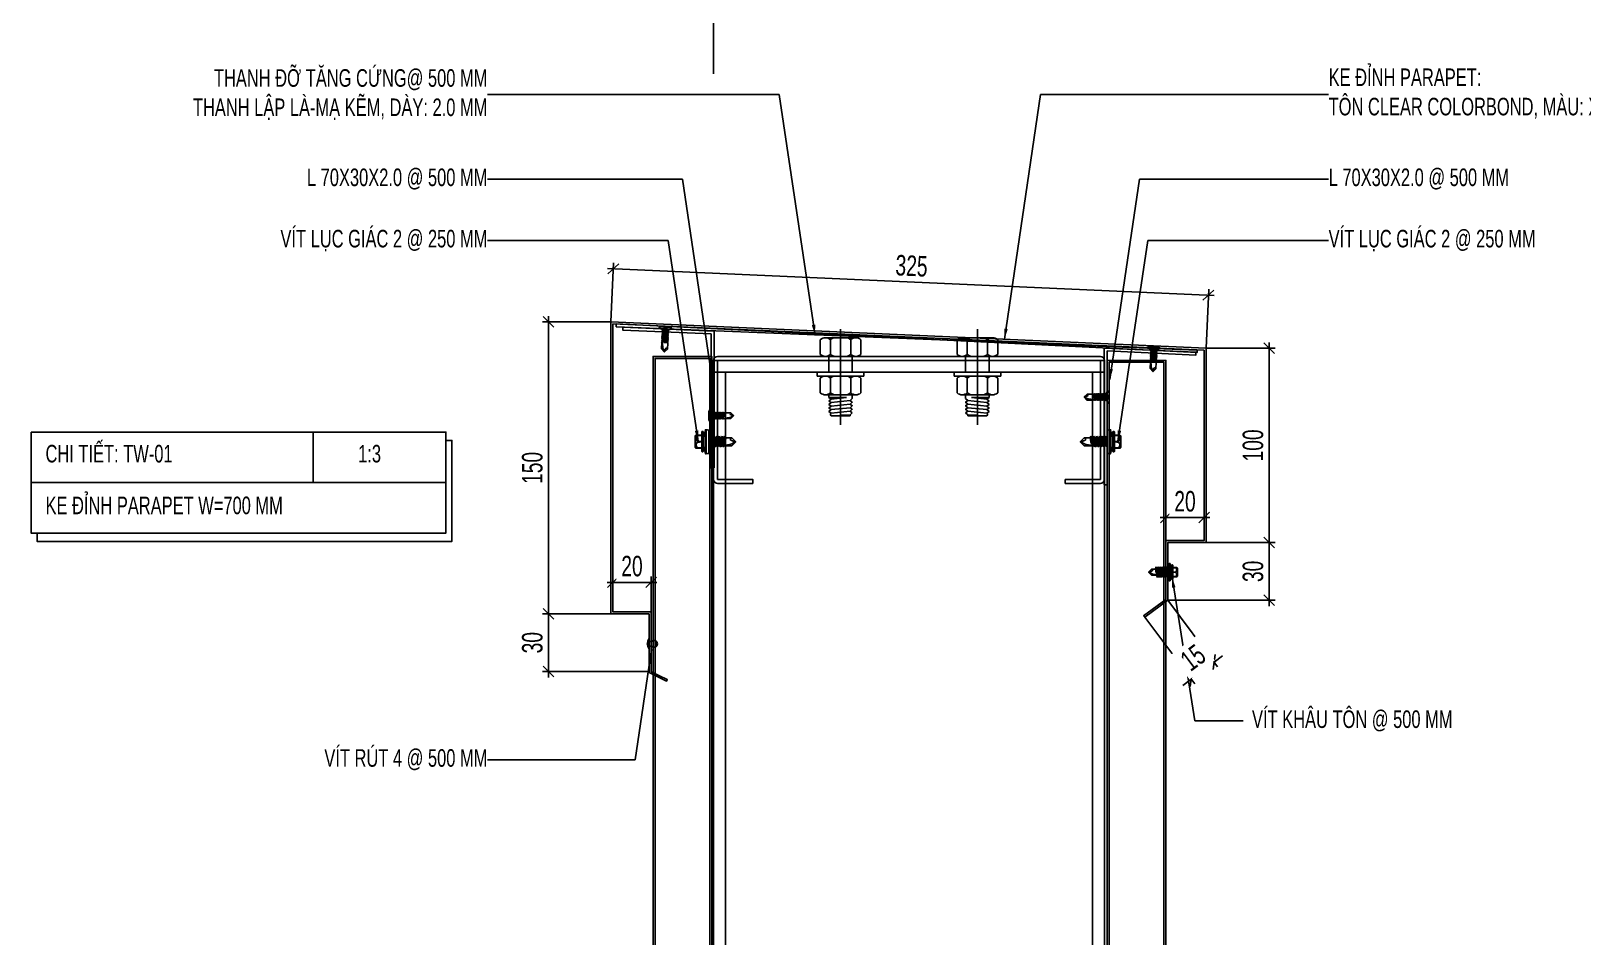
# Model space of a CAD drawing. Header units: inches. Extents: x 340055 to 349452, y -34649 to -30845.
# Drawn here: x 344318.3 to 344583.1, y -32622.2 to -32467.6 of the extents above; entities that cross this region are included whole.
import ezdxf

# ---------------------------------------------------------------- set-up
doc = ezdxf.new("R2010")
doc.units = ezdxf.units.IN
doc.header["$MEASUREMENT"] = 0
doc.linetypes.add('CENTER2', pattern=[28.575, 19.05, -3.175, 3.175, -3.175])
doc.linetypes.add('DASHED2', pattern=[9.525, 6.35, -3.175])
for name, color, linetype in [('2', 2, 'Continuous'), ('251', 251, 'Continuous'), ('3', 3, 'Continuous'), ('5', 5, 'Continuous'), ('6', 6, 'Continuous'), ('8', 8, 'Continuous'), ('DIM', 8, 'Continuous'), ('flashing', 6, 'Continuous'), ('STRUCTURE', 1, 'Continuous')]:
    doc.layers.add(name, color=color, linetype=linetype)
doc.styles.add('ST1H', font='vnshxh.shx', dxfattribs={"width": 0.7})
doc.dimstyles.new('3', dxfattribs={"dimtxt": 3.5, "dimasz": 1.8, "dimexe": 1, "dimexo": 0, "dimgap": 1, "dimtad": 1, "dimdec": 0, "dimlfac": 3, "dimzin": 0, "dimdsep": 46, "dimtxsty": 'ST1H', "dimblk": 'OBLIQUE', "dimcen": 1, "dimdle": 1, "dimclrd": 8, "dimclre": 8, "dimclrt": 3, "dimadec": 0, "dimazin": 0, "dimtfac": 1, "dimtdec": 0, "dimtix": 1, "dimtofl": 0, "dimtmove": 1, "dimatfit": 3, "dimfxl": 0, "dimtolj": 1, "dimtzin": 0, "dimlwd": -1, "dimlwe": -1, "dimarcsym": 0})

# ---------------------------------------------------------------- blocks, each defined once
blk = doc.blocks.new('*U77')
at = {"layer": '251'}
h = blk.add_hatch(color=256, dxfattribs=at)
h.paths.add_polyline_path([(-0.0533, -0.0404), (-0.0533, -0.0433, -0.192582), (-0.0476, -0.0289, -0.192582), (-0.0533, -0.0144)])
h.paths.add_polyline_path([(-0.0533, 0.0144, -0.192582), (-0.0476, 0.0289, -0.192582), (-0.0533, 0.0433)])
h = blk.add_hatch(color=256, dxfattribs=at)
h.paths.add_polyline_path([(0.0559, -0.0404), (0.0559, -0.0433, -0.192582), (0.0617, -0.0289, -0.192582), (0.0559, -0.0144)])
h.paths.add_polyline_path([(0.0559, 0.0144, -0.192582), (0.0617, 0.0289, -0.192582), (0.0559, 0.0433)])
at = {"layer": '5', "linetype": 'CENTER2', "ltscale": 0.2}
blk.add_line((-0.0773, 0), (0.1944, 0), dxfattribs=at)
at = {"layer": '8'}
for p, q in [((-0.0476, 0.0578), (-0.0058, 0.0578)), ((0.0444, -0.0664), (0.0444, 0.0664)), ((0.0444, 0.0664), (0.0559, 0.0664)), ((0.0559, -0.0664), (0.0559, 0.0664)), ((0.0617, 0.0578), (0.1034, 0.0578)), ((-0.0533, 0.0404), (-0.0533, -0.0404)), ((-0.0476, 0.0289), (-0.0058, 0.0289)), ((0, 0.0433), (0, -0.0433)), ((0.0444, 0.0333), (0, 0.0333)), ((0.0559, 0.0404), (0.0559, -0.0404)), ((0.0617, 0.0289), (0.1034, 0.0289)), ((0.1092, 0.0433), (0.1092, -0.0433)), ((0.1168, 0.0333), (0.1092, 0.0333)), ((0.1211, 0.0267), (0.1168, 0.0333)), ((0.1168, 0.0333), (0.1168, -0.0167)), ((0.1168, -0.0167), (0.1211, 0.0267)), ((0.1268, 0.0333), (0.1211, 0.0267)), ((0.1311, 0.0267), (0.1268, 0.0333)), ((0.1639, 0.03), (0.1611, 0.0267)), ((0.1691, 0.0267), (0.1639, 0.03)), ((0.1658, -0.0267), (0.1674, 0)), ((0.1691, 0), (0.1674, 0)), ((0.1674, 0), (0.1691, 0)), ((0.1691, 0.0267), (0.1691, -0.0267)), ((-0.0476, -0.0289), (-0.0058, -0.0289)), ((-0.0476, -0.0289), (-0.0058, -0.0289)), ((0.0444, -0.0333), (0, -0.0333)), ((0.0617, -0.0289), (0.1034, -0.0289)), ((0.0617, -0.0289), (0.1034, -0.0289)), ((0.1201, -0.0333), (0.1092, -0.0333)), ((0.1258, -0.0267), (0.1201, -0.0333)), ((0.1601, -0.0333), (0.1558, -0.0267)), ((0.1658, -0.0267), (0.1601, -0.0333)), ((0.1658, -0.0267), (0.1691, -0.0267)), ((-0.0476, -0.0578), (-0.0058, -0.0578)), ((0.0444, -0.0664), (0.0559, -0.0664)), ((0.0617, -0.0578), (0.1034, -0.0578))]:
    blk.add_line(p, q, dxfattribs=at)
for points in [[(0.1358, -0.0267), (0.1301, -0.0333), (0.1258, -0.0267), (0.1311, 0.0267), (0.1368, 0.0333), (0.1411, 0.0267)], [(0.1458, -0.0267), (0.1401, -0.0333), (0.1358, -0.0267), (0.1411, 0.0267), (0.1468, 0.0333), (0.1511, 0.0267)], [(0.1558, -0.0267), (0.1501, -0.0333), (0.1458, -0.0267), (0.1511, 0.0267), (0.1568, 0.0333), (0.1611, 0.0267)]]:
    blk.add_lwpolyline(points, close=True, dxfattribs=at)
for centre, start, end in [((-0.0324, 0.0433), 136.3972, 223.6028), ((-0.0209, 0.0433), 316.3972, 43.6028), ((0.0768, 0.0433), 136.3972, 223.6028), ((0.0883, 0.0433), 316.3972, 43.6028), ((-0.0324, 0.0144), 136.3972, 180), ((-0.0209, 0.0144), 0, 43.6028), ((0.0768, 0.0144), 136.3972, 180), ((0.0883, 0.0144), 0, 43.6028), ((-0.0324, -0.0144), 180, 223.6028), ((-0.0324, -0.0433), 136.3972, 223.6028), ((-0.0209, -0.0144), 316.3972, 0), ((-0.0209, -0.0433), 316.3972, 43.6028), ((0.0768, -0.0144), 180, 223.6028), ((0.0768, -0.0433), 136.3972, 223.6028), ((0.0883, -0.0144), 316.3972, 0), ((0.0883, -0.0433), 316.3972, 43.6028)]:
    blk.add_arc(centre, 0.0209, start, end, dxfattribs=at)
blk = doc.blocks.new('*U78')
at = {"layer": '251'}
h = blk.add_hatch(color=256, dxfattribs=at)
h.paths.add_polyline_path([(-0.0533, -0.0404), (-0.0533, -0.0433, -0.192582), (-0.0476, -0.0289, -0.192582), (-0.0533, -0.0144)])
h.paths.add_polyline_path([(-0.0533, 0.0144, -0.192582), (-0.0476, 0.0289, -0.192582), (-0.0533, 0.0433)])
h = blk.add_hatch(color=256, dxfattribs=at)
h.paths.add_polyline_path([(0.0559, -0.0404), (0.0559, -0.0433, -0.192582), (0.0617, -0.0289, -0.192582), (0.0559, -0.0144)])
h.paths.add_polyline_path([(0.0559, 0.0144, -0.192582), (0.0617, 0.0289, -0.192582), (0.0559, 0.0433)])
at = {"layer": '5', "linetype": 'CENTER2', "ltscale": 0.2}
blk.add_line((-0.0773, 0), (0.1944, 0), dxfattribs=at)
at = {"layer": '8'}
for p, q in [((-0.0476, 0.0578), (-0.0058, 0.0578)), ((0.0444, -0.0664), (0.0444, 0.0664)), ((0.0444, 0.0664), (0.0559, 0.0664)), ((0.0559, -0.0664), (0.0559, 0.0664)), ((0.0617, 0.0578), (0.1034, 0.0578)), ((-0.0533, 0.0404), (-0.0533, -0.0404)), ((-0.0476, 0.0289), (-0.0058, 0.0289)), ((0, 0.0433), (0, -0.0433)), ((0.0444, 0.0333), (0, 0.0333)), ((0.0559, 0.0404), (0.0559, -0.0404)), ((0.0617, 0.0289), (0.1034, 0.0289)), ((0.1092, 0.0433), (0.1092, -0.0433)), ((0.1168, 0.0333), (0.1092, 0.0333)), ((0.1211, 0.0267), (0.1168, 0.0333)), ((0.1168, 0.0333), (0.1168, -0.0167)), ((0.1168, -0.0167), (0.1211, 0.0267)), ((0.1268, 0.0333), (0.1211, 0.0267)), ((0.1311, 0.0267), (0.1268, 0.0333)), ((0.1639, 0.03), (0.1611, 0.0267)), ((0.1691, 0.0267), (0.1639, 0.03)), ((0.1658, -0.0267), (0.1674, 0)), ((0.1691, 0), (0.1674, 0)), ((0.1674, 0), (0.1691, 0)), ((0.1691, 0.0267), (0.1691, -0.0267)), ((-0.0476, -0.0289), (-0.0058, -0.0289)), ((-0.0476, -0.0289), (-0.0058, -0.0289)), ((0.0444, -0.0333), (0, -0.0333)), ((0.0617, -0.0289), (0.1034, -0.0289)), ((0.0617, -0.0289), (0.1034, -0.0289)), ((0.1201, -0.0333), (0.1092, -0.0333)), ((0.1258, -0.0267), (0.1201, -0.0333)), ((0.1601, -0.0333), (0.1558, -0.0267)), ((0.1658, -0.0267), (0.1601, -0.0333)), ((0.1658, -0.0267), (0.1691, -0.0267)), ((-0.0476, -0.0578), (-0.0058, -0.0578)), ((0.0444, -0.0664), (0.0559, -0.0664)), ((0.0617, -0.0578), (0.1034, -0.0578))]:
    blk.add_line(p, q, dxfattribs=at)
for points in [[(0.1358, -0.0267), (0.1301, -0.0333), (0.1258, -0.0267), (0.1311, 0.0267), (0.1368, 0.0333), (0.1411, 0.0267)], [(0.1458, -0.0267), (0.1401, -0.0333), (0.1358, -0.0267), (0.1411, 0.0267), (0.1468, 0.0333), (0.1511, 0.0267)], [(0.1558, -0.0267), (0.1501, -0.0333), (0.1458, -0.0267), (0.1511, 0.0267), (0.1568, 0.0333), (0.1611, 0.0267)]]:
    blk.add_lwpolyline(points, close=True, dxfattribs=at)
for centre, start, end in [((-0.0324, 0.0433), 136.3972, 223.6028), ((-0.0209, 0.0433), 316.3972, 43.6028), ((0.0768, 0.0433), 136.3972, 223.6028), ((0.0883, 0.0433), 316.3972, 43.6028), ((-0.0324, 0.0144), 136.3972, 180), ((-0.0209, 0.0144), 0, 43.6028), ((0.0768, 0.0144), 136.3972, 180), ((0.0883, 0.0144), 0, 43.6028), ((-0.0324, -0.0144), 180, 223.6028), ((-0.0324, -0.0433), 136.3972, 223.6028), ((-0.0209, -0.0144), 316.3972, 0), ((-0.0209, -0.0433), 316.3972, 43.6028), ((0.0768, -0.0144), 180, 223.6028), ((0.0768, -0.0433), 136.3972, 223.6028), ((0.0883, -0.0144), 316.3972, 0), ((0.0883, -0.0433), 316.3972, 43.6028)]:
    blk.add_arc(centre, 0.0209, start, end, dxfattribs=at)
blk = doc.blocks.new('RIVET')
at = {"color": 8}
for p, q in [((-3.91, 1.08), (-4.17, 0)), ((-4.17, 0), (-3.91, -1.08)), ((-3.91, -1.08), (-3.91, 1.08)), ((-3.54, -1.32), (-3.54, 1.32)), ((-0.96, -1.25), (-0.96, 1.25)), ((-0.96, 1.25), (-0.06, 1.25)), ((0, 1.31), (0, 2.44)), ((0, -1.31), (0, 1.31)), ((0.06, 2.5), (0.09, 2.5)), ((0.14, 2.47), (0.68, 1.38)), ((0.14, -2.47), (0.14, 2.47)), ((0.75, 1.1), (0.75, -1.1)), ((0.92, 0.69), (0.75, 0.69)), ((0.92, -0.69), (0.92, 0.69)), ((-0.06, -1.25), (-0.96, -1.25)), ((0, -2.44), (0, -1.31)), ((0.09, -2.5), (0.06, -2.5)), ((0.68, -1.38), (0.14, -2.47)), ((0.92, -0.69), (0.75, -0.69))]:
    blk.add_line(p, q, dxfattribs=at)
for centre, radius, start, end in [((-3.41, 0.7), 0.634, 101.56667, 142.23088), ((-2.52, -0.13), 1.78, 64.63521, 125.23685), ((-0.91, 2.96), 1.71, 240.47832, 268.3625), ((-0.06, 1.31), 0.0625, 270, 0), ((0.06, 2.44), 0.0625, 90, 180), ((0.09, 2.44), 0.0625, 26.56505, 90), ((0.12, 1.1), 0.625, 0, 26.56505), ((5.37, 0.62), 4.45, 179.07778, 187.95176), ((5.77, -0.64), 4.85, 172.41501, 180.55546), ((-3.41, -0.7), 0.634, 217.76912, 258.43333), ((-2.52, 0.13), 1.78, 234.76315, 295.36479), ((-0.91, -2.96), 1.71, 91.6375, 119.52168), ((-0.06, -1.31), 0.0625, 0, 90), ((0.06, -2.44), 0.0625, 180, 270), ((0.09, -2.44), 0.0625, 270, 333.43495), ((0.12, -1.1), 0.625, 333.43495, 0)]:
    blk.add_arc(centre, radius, start, end, dxfattribs=at)
blk = doc.blocks.new('SideLap')
at = {"layer": 'STRUCTURE', "color": 1, "linetype": 'Continuous'}
for p, q in [((19.9, 5.6), (-0.1, -2.7)), ((15.1, 15.6), (0, 0)), ((15.1, 15.6), (20, 12.1)), ((15.1, 15.6), (40.1, 15.6)), ((41.7, 30.4), (40.1, 15.7)), ((40.1, 15.7), (43.8, -8)), ((48.1, 15.7), (41.7, 30.4)), ((41.7, 30.4), (48.2, -10.3)), ((52.1, -11.3), (48.1, 15.7)), ((48.1, 15.7), (52.1, 15.7)), ((53.7, 30.4), (52.1, 15.7)), ((52.1, 15.7), (57.4, -18.2)), ((60.1, 15.7), (53.7, 30.4)), ((53.7, 30.4), (63.7, -33)), ((65.2, -18.1), (60.1, 15.7)), ((60.1, 15.7), (64.1, 15.7)), ((65.7, 30.4), (64.1, 15.7)), ((64.1, 15.7), (69.4, -18.2)), ((72.1, 15.7), (65.7, 30.4)), ((65.7, 30.4), (75.7, -33)), ((77.2, -18.1), (72.1, 15.7)), ((72.1, 15.7), (76.2, 15.7)), ((77.7, 30.6), (76.2, 15.7)), ((76.2, 15.7), (81.4, -18.2)), ((84.1, 15.7), (77.7, 30.6)), ((77.7, 30.6), (87.7, -33)), ((89.2, -18.1), (84.1, 15.7)), ((84.1, 15.7), (88.2, 15.7)), ((89.7, 30.4), (88.2, 15.7)), ((88.2, 15.7), (93.4, -18.2)), ((96.1, 15.7), (89.7, 30.4)), ((89.7, 30.4), (99.8, -33)), ((101.2, -18.1), (96.1, 15.7)), ((96.1, 15.7), (100.2, 15.7)), ((101.8, 30.4), (100.2, 15.7)), ((100.2, 15.7), (105.4, -18.2)), ((108.2, 15.7), (101.8, 30.4)), ((101.8, 30.4), (111.8, -33)), ((112.1, -10.6), (108.2, 15.7)), ((108.2, 15.7), (112.1, 15.7)), ((112.1, -50.6), (112.1, 48)), ((122.4, -51.9), (122.4, 49.3)), ((122.4, 49.3), (125.8, 49.3)), ((125.8, 49.3), (134.2, 15.6)), ((125.8, 49.3), (125.8, -51.9)), ((134.2, 15.7), (134.9, 15.7)), ((134.2, 15.6), (134.2, -18.2)), ((134.9, 39.2), (134.9, 18.9)), ((134.9, 18.9), (134.9, -21.6)), ((141.7, 39.2), (141.7, -41.8)), ((141.7, 25.7), (165.3, 25.7)), ((141.7, 24.7), (161.2, 23.1)), ((161.2, 1), (141.7, -0.5)), ((168.7, 22.3), (168.7, -24.9)), ((-0.1, -2.7), (15, -18.2)), ((1.5, -2), (15.7, -9.5)), ((15, -18.2), (45.3, -18.2)), ((23.9, -12.4), (51.3, -16.7)), ((45, -15.7), (45.4, -18.2)), ((45.4, -18.2), (52, -33)), ((49.2, -16.4), (52, -33)), ((52, -33), (53.2, -18.1)), ((53.2, -18.1), (52.8, -15.8)), ((53.2, -18.1), (57.2, -18.1)), ((57.4, -18.2), (63.7, -33)), ((63.7, -33), (65.2, -18.1)), ((65.2, -18.1), (69.2, -18.1)), ((69.4, -18.2), (75.7, -33)), ((75.7, -33), (77.2, -18.1)), ((77.2, -18.1), (81.2, -18.1)), ((81.4, -18.2), (87.7, -33)), ((87.7, -33), (89.2, -18.1)), ((89.2, -18.1), (93.3, -18.1)), ((93.4, -18.2), (99.8, -33)), ((99.8, -33), (101.2, -18.1)), ((101.2, -18.1), (105.3, -18.1)), ((105.4, -18.2), (111.8, -33)), ((111.8, -33), (112.1, -19.9)), ((125.8, -51.9), (122.4, -51.9)), ((134.2, -18.2), (125.8, -51.9)), ((134.2, -18.1), (134.9, -18.1)), ((134.9, -21.6), (134.9, -41.8)), ((141.7, -2.3), (161.2, -3.9)), ((161.2, -26), (141.7, -27.5)), ((141.7, -28.3), (165.3, -28.3))]:
    blk.add_line(p, q, dxfattribs=at)
for centre, radius, start, end in [((17.7, 8.9), 3.99, 304.23018, 54.5641), ((113.4, 77.3), 29.4, 267.42082, 287.73481), ((138.3, 38.6), 3.42, 9.69644, 170.30356), ((146.7, 12.1), 18.2, 322.55918, 37.44082), ((165.3, 22.3), 3.38, 0, 90), ((1.8, -1.4), 2.24, 141.63478, 215.42875), ((24.4, 2.5), 14.9, 234.00482, 267.82685), ((51.9, 2.1), 13, 231.08251, 265.39217), ((50.5, -13.8), 2.99, 285.97616, 82.6971), ((113.4, -80), 29.4, 72.26519, 92.57918), ((138.3, -40.6), 3.59, 199.76374, 340.23626), ((146.7, -14.9), 18.2, 322.55918, 37.44082), ((165.3, -24.9), 3.38, 270, 0)]:
    blk.add_arc(centre, radius, start, end, dxfattribs=at)
blk = doc.blocks.new('HFR-1')
at = {"layer": 'STRUCTURE', "color": 1, "linetype": 'Continuous'}
for p, q in [((-5.5, 0), (5.5, 0)), ((-5.2, 0.8), (-3.4, 1.5)), ((5.2, 0.8), (3.4, 1.5)), ((-2.4, -1.2), (-3, -1.6)), ((-3, -1.6), (-2.4, -1.9)), ((-2.4, -1.9), (-3, -2.3)), ((-3, -2.3), (-2.4, -2.6)), ((-2.4, -2.6), (-3, -3)), ((-3, -3), (-2.4, -3.3)), ((-2.4, -3.3), (-3, -3.7)), ((-3, -3.7), (-2.4, -4.1)), ((-2.4, -4.1), (-3, -4.4)), ((-3, -4.4), (-2.4, -4.8)), ((-2.4, -4.8), (-3, -5.1)), ((-3, -5.1), (-2.4, -5.5)), ((-2.4, -5.5), (-3, -5.8)), ((-3, -5.8), (-2.4, -6.2)), ((-2.4, -6.2), (-3, -6.6)), ((-3, -6.6), (-2.4, -6.9)), ((-2.4, -6.9), (-3, -7.3)), ((-3, -7.3), (-2.4, -7.6)), ((-2.4, -7.6), (-3, -8)), ((-3, -8), (-2.4, -8.3)), ((-2.4, -8.3), (-3, -8.7)), ((-3, -8.7), (-2.4, -9)), ((-2.4, -9), (-3, -9.4)), ((-3, -9.4), (-2.4, -9.7)), ((-2.4, -9.7), (-3, -10.1)), ((-3, -10.1), (-2.4, -10.5)), ((-2.4, -10.5), (-3, -10.8)), ((-3, -10.8), (-2.4, -11.2)), ((-2.4, -11.2), (-3, -11.5)), ((-3, -11.5), (-2.4, -11.9)), ((-2.9, -1.6), (2.9, -1.4)), ((-2.9, -2.3), (2.9, -2.1)), ((-2.9, -3), (2.9, -2.8)), ((-2.9, -3.7), (2.9, -3.6)), ((-2.9, -4.4), (2.9, -4.3)), ((-2.9, -5.1), (2.9, -5)), ((-2.9, -5.9), (2.9, -5.7)), ((-2.9, -6.6), (2.9, -6.4)), ((-2.9, -7.3), (2.9, -7.1)), ((-2.9, -8), (2.9, -7.8)), ((-2.9, -8.7), (2.9, -8.5)), ((-2.9, -9.4), (2.9, -9.2)), ((-2.9, -10.1), (1.5, -10)), ((-2.9, -10.8), (1.3, -10.7)), ((-2.9, -11.5), (0.9, -11.4)), ((-2.5, -17.4), (-2.5, -11.8)), ((2.4, -1.1), (-2.4, -1.2)), ((2.4, -1.8), (-2.4, -1.9)), ((-2.4, -1.9), (2.4, -1.8)), ((-2.4, -2.6), (2.4, -2.5)), ((2.4, -2.5), (-2.4, -2.6)), ((-2.4, -3.3), (2.4, -3.2)), ((2.4, -3.2), (-2.4, -3.3)), ((-2.4, -4.1), (2.4, -3.9)), ((2.4, -3.9), (-2.4, -4.1)), ((-2.4, -4.8), (2.4, -4.6)), ((2.4, -4.6), (-2.4, -4.8)), ((-2.4, -5.5), (2.4, -5.3)), ((2.4, -5.3), (-2.4, -5.5)), ((-2.4, -6.2), (2.4, -6)), ((2.4, -6), (-2.4, -6.2)), ((-2.4, -6.9), (2.4, -6.8)), ((2.4, -6.8), (-2.4, -6.9)), ((-2.4, -7.6), (2.4, -7.5)), ((2.4, -7.5), (-2.4, -7.6)), ((-2.4, -8.3), (2.4, -8.2)), ((2.4, -8.2), (-2.4, -8.3)), ((-2.4, -9), (2.4, -8.9)), ((2.4, -8.9), (-2.4, -9)), ((-2.4, -9.7), (2.4, -9.6)), ((2.4, -9.6), (-2.4, -9.7)), ((1.4, -10.3), (-2.4, -10.5)), ((-2.4, -10.5), (1.4, -10.3)), ((-2.4, -11.2), (1.1, -11.1)), ((1.1, -11.1), (-2.4, -11.2)), ((-2.4, -11.9), (0.4, -11.8)), ((1.6, -16.1), (2.3, -10.2)), ((2.2, -10), (2.9, -10)), ((2.2, -11), (2.4, -11)), ((2.4, -11), (2.2, -11)), ((2.2, -11.4), (2.9, -11.4)), ((2.2, -11.7), (2.4, -11.7)), ((2.4, -10.3), (2.3, -10.3)), ((2.3, -10.3), (2.4, -10.3)), ((2.3, -10.7), (2.9, -10.7)), ((2.9, -1.4), (2.4, -1.1)), ((2.4, -1.8), (2.9, -1.4)), ((2.9, -2.1), (2.4, -1.8)), ((2.4, -2.5), (2.9, -2.1)), ((2.9, -2.8), (2.4, -2.5)), ((2.4, -3.2), (2.9, -2.8)), ((2.9, -3.6), (2.4, -3.2)), ((2.4, -3.9), (2.9, -3.6)), ((2.9, -4.3), (2.4, -3.9)), ((2.4, -4.6), (2.9, -4.3)), ((2.9, -5), (2.4, -4.6)), ((2.4, -5.3), (2.9, -5)), ((2.9, -5.7), (2.4, -5.3)), ((2.4, -6), (2.9, -5.7)), ((2.9, -6.4), (2.4, -6)), ((2.4, -6.8), (2.9, -6.4)), ((2.9, -7.1), (2.4, -6.8)), ((2.4, -7.5), (2.9, -7.1)), ((2.9, -7.8), (2.4, -7.5)), ((2.4, -8.2), (2.9, -7.8)), ((2.9, -8.5), (2.4, -8.2)), ((2.4, -8.9), (2.9, -8.5)), ((2.9, -9.2), (2.4, -8.9)), ((2.4, -9.6), (2.9, -9.2)), ((2.9, -10), (2.4, -9.6)), ((2.4, -10.3), (2.9, -10)), ((2.9, -10.7), (2.4, -10.3)), ((2.4, -11), (2.9, -10.7)), ((2.9, -11.4), (2.4, -11)), ((2.4, -11.7), (2.9, -11.4)), ((2.5, -17.4), (2.5, -11.7)), ((-2.5, -17.4), (-2, -16.7)), ((-2.5, -17.4), (-0.2, -19.7)), ((-1, -16.7), (0.2, -19.7)), ((0.1, -19.4), (1.2, -17.3)), ((0.2, -19.7), (2.5, -17.4))]:
    blk.add_line(p, q, dxfattribs=at)
at = {"layer": 'STRUCTURE', "color": 1, "linetype": 'Continuous', "ltscale": 8}
for p in [(-3.4, 1.5), (3.4, 1.5)]:
    blk.add_line(p, (0, 1.5), dxfattribs=at)
at = {"layer": 'STRUCTURE', "color": 1, "linetype": 'DASHED2'}
for p in [(-1.9, 1.5), (1.9, 1.5)]:
    blk.add_line(p, (0, 0), dxfattribs=at)
at = {"layer": 'STRUCTURE', "color": 1, "linetype": 'Continuous', "ltscale": 8}
for centre, start, end in [((-4.7, 0.2), 130.41, 194.8062), ((4.7, 0.2), 345.1938, 49.59)]:
    blk.add_arc(centre, 0.801, start, end, dxfattribs=at)
at = {"layer": 'STRUCTURE', "color": 1, "linetype": 'Continuous'}
for centre, radius, start, end in [((-7.3, -9), 9.14, 58.065, 78.8402), ((5.1, -3.8), 3.83, 84.2039, 134.3621), ((-0.5, -10.1), 1.93, 296.6041, 355.3922), ((1.9, -10.3), 0.444, 15.9762, 172.6971), ((-1.5, -17.1), 0.59, 34.2302, 144.5641), ((0, -19.4), 0.331, 231.6348, 305.4287), ((-0.6, -16), 2.2, 324.0048, 357.8268)]:
    blk.add_arc(centre, radius, start, end, dxfattribs=at)
blk = doc.blocks.new('Short_Self_drilling')
at = {"layer": 'STRUCTURE', "color": 1, "linetype": 'Continuous'}
for p, q in [((6.43, 1.74), (-6.43, 1.73)), ((5.14, 3.76), (-5.14, 3.75)), ((-2.57, 2.9), (-5.14, 2.9)), ((-3.43, 3.75), (-3.43, 6.75)), ((3, 7.19), (-3, 7.18)), ((2.57, 2.9), (-2.57, 2.9)), ((-2.14, 2.8), (-2.14, 2.9)), ((6.25, 0), (0, 0)), ((2.15, 2.8), (2.15, 2.9)), ((2.16, -0.5), (2.15, 0.01)), ((5.14, 2.9), (2.57, 2.9)), ((3.43, 3.76), (3.42, 6.76)), ((2.99, -1.17), (-2.7, -0.23)), ((2.99, -2.7), (-2.7, -1.76)), ((2.99, -4.23), (-2.7, -3.28)), ((2.99, -5.75), (-2.7, -4.81)), ((2.99, -7.28), (-2.7, -6.33)), ((-1.91, -7.99), (-2.7, -7.86)), ((-2.14, -1.38), (-2.14, -0.87)), ((-2.14, -2.91), (-2.14, -2.39)), ((-2.14, -4.43), (-2.14, -3.92)), ((-2.13, -5.96), (-2.14, -5.44)), ((-2.13, -7.49), (-2.13, -6.97)), ((3, -8.8), (-1.14, -8.12)), ((2.16, -2.03), (2.16, -1.51)), ((2.16, -3.55), (2.16, -3.04)), ((2.16, -5.08), (2.16, -4.56)), ((2.16, -6.6), (2.16, -6.09)), ((2.16, -8.13), (2.16, -7.61)), ((-2.14, -12.33), (-2.14, -8.48)), ((2.15, -12.31), (2.15, -9.14))]:
    blk.add_line(p, q, dxfattribs=at)
blk.add_lwpolyline([(6.43, 1.31), (6.43, 1.74), (2.14, 2.81), (-2.14, 2.8), (-6.43, 1.73), (-6.43, 1.3)], close=True, dxfattribs=at)
for points in [[(-6.43, 1.3, -0.088869), (-6.25, 0), (0, 0)], [(-0.13, 3.76), (-0.33, 6.23, 0.338878), (-3.14, 6.23), (-3.33, 3.75)], [(3.3, 3.76), (3.1, 6.23, 0.338878), (0.29, 6.23), (0.1, 3.76)], [(-0.08, -14.04), (-1.04, -12.24, -0.148657), (-1.4, -11.2), (-1.95, -7.72, -0.815006), (-1.21, -7.77, 0.150833), (-0.85, -8.68)], [(2.15, -12.31), (0.17, -14.24, -0.333596), (-0.17, -14.24), (-2.14, -12.33)], [(2.15, -12.31), (1.71, -11.7, 0.52242), (0.88, -11.71), (-0.17, -14.24)]]:
    blk.add_lwpolyline(points, format="xyb", dxfattribs=at)
for points in [[(2.99, -1.17), (2.16, -1.51), (-2.14, -0.85), (-2.7, -0.23), (-2.36, 0)], [(2.99, -2.7), (2.16, -3.04), (-2.14, -2.37), (-2.7, -1.76), (-2.14, -1.38), (2.16, -2.03), (2.99, -2.7)], [(2.99, -4.23), (2.16, -4.56), (-2.14, -3.9), (-2.7, -3.28), (-2.14, -2.91), (2.16, -3.55), (2.99, -4.23)], [(2.99, -5.75), (2.16, -6.09), (-2.14, -5.43), (-2.7, -4.81), (-2.14, -4.43), (2.16, -5.08), (2.99, -5.75)], [(2.99, -7.28), (2.16, -7.62), (-2.14, -6.95), (-2.7, -6.33), (-2.13, -5.96), (2.16, -6.6), (2.99, -7.28)], [(-1.82, -8.53), (-2.14, -8.48), (-2.7, -7.86), (-2.13, -7.49), (-1.83, -7.53)], [(-1.26, -7.62), (2.16, -8.13), (3, -8.8)], [(-1.18, 0), (2.16, -0.5), (2.99, -1.17)], [(3, -8.8), (2.16, -9.14), (-0.85, -8.68)]]:
    blk.add_lwpolyline(points, dxfattribs=at)
for centre, radius, start, end in [((-4.99, 3.32), 0.455, 109.79487, 250.26739), ((-3, 6.75), 0.429, 90.03113, 180.03113), ((3, 6.76), 0.429, 0.03113, 90.03113), ((5.07, 3.33), 0.435, 279.72757, 80.33469), ((9.99, 0.17), 3.74, 162.29632, 182.61031)]:
    blk.add_arc(centre, radius, start, end, dxfattribs=at)
blk = doc.blocks.new('_Oblique')
at = {"color": 0, "linetype": 'ByBlock', "lineweight": -2}
blk.add_line((-0.5, -0.5), (0.5, 0.5), dxfattribs=at)
blk = doc.blocks.new('*D518')
at = {"color": 8, "linetype": 'Continuous', "transparency": 16777216}
for p, q in [((344417.25, -32517.21), (344405.59, -32517.21)), ((344406.59, -32516.21), (344406.59, -32568.05)), ((344417.25, -32567.05), (344405.59, -32567.05))]:
    blk.add_line(p, q, dxfattribs=at)
at = {"layer": 'Defpoints', "color": 0, "transparency": 16777216}
for p in [(344417.25, -32517.21), (344406.59, -32567.05), (344417.25, -32567.05)]:
    blk.add_point(p, dxfattribs=at)
at = {"color": 8, "transparency": 16777216, "xscale": 1.8, "yscale": 1.8, "zscale": 1.8}
for p, rotation in [((344406.59, -32517.21), 90), ((344406.59, -32567.05), 270)]:
    blk.add_blockref('_Oblique', p, dxfattribs=dict(at, rotation=rotation))
at = {"color": 3, "transparency": 16777216, "insert": (344403.84, -32542.13), "char_height": 3.5, "attachment_point": 5, "rotation": 90, "style": 'ST1H', "bg_fill": 3, "box_fill_scale": 1.25, "bg_fill_color": 256, "bg_fill_true_color": 13158600, "bg_fill_transparency": 0}
blk.add_mtext('\\A1;150', dxfattribs=at)
blk = doc.blocks.new('*D519')
at = {"color": 8, "linetype": 'Continuous', "transparency": 16777216}
for p, q in [((344417.25, -32567.05), (344405.59, -32567.05)), ((344406.59, -32566.05), (344406.59, -32577.88)), ((344423.77, -32576.88), (344405.59, -32576.88))]:
    blk.add_line(p, q, dxfattribs=at)
at = {"layer": 'Defpoints', "color": 0, "transparency": 16777216}
for p in [(344417.25, -32567.05), (344406.59, -32576.88), (344423.77, -32576.88)]:
    blk.add_point(p, dxfattribs=at)
at = {"color": 8, "transparency": 16777216, "xscale": 1.8, "yscale": 1.8, "zscale": 1.8}
for p, rotation in [((344406.59, -32567.05), 90), ((344406.59, -32576.88), 270)]:
    blk.add_blockref('_Oblique', p, dxfattribs=dict(at, rotation=rotation))
at = {"color": 3, "transparency": 16777216, "insert": (344403.84, -32571.96), "char_height": 3.5, "attachment_point": 5, "rotation": 90, "style": 'ST1H', "bg_fill": 3, "box_fill_scale": 1.25, "bg_fill_color": 256, "bg_fill_true_color": 13158600, "bg_fill_transparency": 0}
blk.add_mtext('\\A1;30', dxfattribs=at)
blk = doc.blocks.new('*D520')
at = {"color": 8, "linetype": 'Continuous', "transparency": 16777216}
for p, q in [((344416.58, -32561.66), (344425.1, -32561.66)), ((344417.58, -32566.71), (344417.58, -32560.66)), ((344424.1, -32566.71), (344424.1, -32560.66))]:
    blk.add_line(p, q, dxfattribs=at)
at = {"layer": 'Defpoints', "color": 0, "transparency": 16777216}
for p in [(344417.58, -32566.71), (344424.1, -32566.71)]:
    blk.add_point(p, dxfattribs=at)
at = {"color": 8, "transparency": 16777216, "xscale": 1.8, "yscale": 1.8, "zscale": 1.8, "rotation": 180}
blk.add_blockref('_Oblique', (344417.58, -32561.66), dxfattribs=at)
at = {"color": 8, "transparency": 16777216, "xscale": 1.8, "yscale": 1.8, "zscale": 1.8}
blk.add_blockref('_Oblique', (344424.1, -32561.66), dxfattribs=at)
at = {"color": 3, "transparency": 16777216, "insert": (344420.84, -32558.91), "char_height": 3.5, "attachment_point": 5, "style": 'ST1H', "bg_fill": 3, "box_fill_scale": 1.25, "bg_fill_color": 256, "bg_fill_true_color": 13158600, "bg_fill_transparency": 0}
blk.add_mtext('\\A1;20', dxfattribs=at)
at = {"layer": 'Defpoints', "color": 0, "transparency": 16777216}
blk.add_point((344424.1, -32561.66), dxfattribs=at)
blk = doc.blocks.new('*D521')
at = {"color": 8, "linetype": 'Continuous', "transparency": 16777216}
for p, q in [((344417.25, -32517.21), (344417.69, -32507.15)), ((344416.65, -32508.11), (344520.18, -32512.69)), ((344518.78, -32521.71), (344519.23, -32511.65))]:
    blk.add_line(p, q, dxfattribs=at)
at = {"layer": 'Defpoints', "color": 0, "transparency": 16777216}
for p in [(344519.18, -32512.64), (344417.25, -32517.21), (344518.78, -32521.71)]:
    blk.add_point(p, dxfattribs=at)
at = {"color": 8, "transparency": 16777216, "xscale": 1.8, "yscale": 1.8, "zscale": 1.8}
for p, rotation in [((344417.65, -32508.15), 177.4653374233592), ((344519.18, -32512.64), 357.4653374233592)]:
    blk.add_blockref('_Oblique', p, dxfattribs=dict(at, rotation=rotation))
at = {"color": 3, "transparency": 16777216, "insert": (344468.54, -32507.65), "char_height": 3.5, "attachment_point": 5, "rotation": 357.4653, "style": 'ST1H', "bg_fill": 3, "box_fill_scale": 1.25, "bg_fill_color": 256, "bg_fill_true_color": 13158600, "bg_fill_transparency": 0}
blk.add_mtext('\\A1;325', dxfattribs=at)
blk = doc.blocks.new('*D522')
at = {"color": 8, "linetype": 'Continuous', "transparency": 16777216}
for p, q in [((344518.78, -32521.71), (344530.55, -32521.71)), ((344529.55, -32520.71), (344529.55, -32555.87)), ((344518.78, -32554.87), (344530.55, -32554.87))]:
    blk.add_line(p, q, dxfattribs=at)
at = {"layer": 'Defpoints', "color": 0, "transparency": 16777216}
for p in [(344518.78, -32521.71), (344518.78, -32554.87), (344529.55, -32554.87)]:
    blk.add_point(p, dxfattribs=at)
at = {"color": 8, "transparency": 16777216, "xscale": 1.8, "yscale": 1.8, "zscale": 1.8}
for p, rotation in [((344529.55, -32521.71), 90), ((344529.55, -32554.87), 270)]:
    blk.add_blockref('_Oblique', p, dxfattribs=dict(at, rotation=rotation))
at = {"color": 3, "transparency": 16777216, "insert": (344526.8, -32538.29), "char_height": 3.5, "attachment_point": 5, "rotation": 90, "style": 'ST1H', "bg_fill": 3, "box_fill_scale": 1.25, "bg_fill_color": 256, "bg_fill_true_color": 13158600, "bg_fill_transparency": 0}
blk.add_mtext('\\A1;100', dxfattribs=at)
blk = doc.blocks.new('*D523')
at = {"color": 8, "linetype": 'Continuous', "transparency": 16777216}
for p, q in [((344518.78, -32554.87), (344530.55, -32554.87)), ((344529.55, -32553.87), (344529.55, -32565.71)), ((344512.26, -32564.71), (344530.55, -32564.71))]:
    blk.add_line(p, q, dxfattribs=at)
at = {"layer": 'Defpoints', "color": 0, "transparency": 16777216}
for p in [(344518.78, -32554.87), (344512.26, -32564.71), (344529.55, -32564.71)]:
    blk.add_point(p, dxfattribs=at)
at = {"color": 8, "transparency": 16777216, "xscale": 1.8, "yscale": 1.8, "zscale": 1.8}
for p, rotation in [((344529.55, -32554.87), 90), ((344529.55, -32564.71), 270)]:
    blk.add_blockref('_Oblique', p, dxfattribs=dict(at, rotation=rotation))
at = {"color": 3, "transparency": 16777216, "insert": (344526.8, -32559.79), "char_height": 3.5, "attachment_point": 5, "rotation": 90, "style": 'ST1H', "bg_fill": 3, "box_fill_scale": 1.25, "bg_fill_color": 256, "bg_fill_true_color": 13158600, "bg_fill_transparency": 0}
blk.add_mtext('\\A1;30', dxfattribs=at)
blk = doc.blocks.new('*D552')
at = {"color": 8, "linetype": 'Continuous', "transparency": 16777216}
for p, q in [((344511.93, -32554.54), (344511.93, -32549.59)), ((344518.45, -32554.54), (344518.45, -32549.59)), ((344510.93, -32550.59), (344519.45, -32550.59))]:
    blk.add_line(p, q, dxfattribs=at)
at = {"layer": 'Defpoints', "color": 0, "transparency": 16777216}
for p in [(344511.93, -32554.54), (344518.45, -32554.54)]:
    blk.add_point(p, dxfattribs=at)
at = {"color": 8, "transparency": 16777216, "xscale": 1.8, "yscale": 1.8, "zscale": 1.8, "rotation": 180}
blk.add_blockref('_Oblique', (344511.93, -32550.59), dxfattribs=at)
at = {"color": 8, "transparency": 16777216, "xscale": 1.8, "yscale": 1.8, "zscale": 1.8}
blk.add_blockref('_Oblique', (344518.45, -32550.59), dxfattribs=at)
at = {"color": 3, "transparency": 16777216, "insert": (344515.19, -32547.84), "char_height": 3.5, "attachment_point": 5, "style": 'ST1H', "bg_fill": 3, "box_fill_scale": 1.25, "bg_fill_color": 256, "bg_fill_true_color": 13158600, "bg_fill_transparency": 0}
blk.add_mtext('\\A1;20', dxfattribs=at)
at = {"layer": 'Defpoints', "color": 0, "transparency": 16777216}
blk.add_point((344518.45, -32550.59), dxfattribs=at)
blk = doc.blocks.new('*D553')
at = {"color": 8, "linetype": 'Continuous', "transparency": 16777216}
for p, q in [((344512.26, -32564.71), (344520.75, -32576.07)), ((344508.36, -32567.63), (344516.85, -32578.98)), ((344520.15, -32575.26), (344521.59, -32574.19)), ((344516.25, -32578.18), (344514.81, -32579.26))]:
    blk.add_line(p, q, dxfattribs=at)
at = {"layer": 'Defpoints', "color": 0, "transparency": 16777216}
for p in [(344512.26, -32564.71), (344508.36, -32567.63)]:
    blk.add_point(p, dxfattribs=at)
at = {"color": 8, "transparency": 16777216, "xscale": 1.8, "yscale": 1.8, "zscale": 1.8}
for p, rotation in [((344520.15, -32575.26), 216.7899181159145), ((344516.25, -32578.18), 36.7899181159145)]:
    blk.add_blockref('_Oblique', p, dxfattribs=dict(at, rotation=rotation))
at = {"color": 3, "transparency": 16777216, "insert": (344516.56, -32574.52), "char_height": 3.5, "attachment_point": 5, "rotation": 36.7899, "style": 'ST1H', "bg_fill": 3, "box_fill_scale": 1.25, "bg_fill_color": 256, "bg_fill_true_color": 13158600, "bg_fill_transparency": 0}
blk.add_mtext('\\A1;15', dxfattribs=at)
at = {"layer": 'Defpoints', "color": 0, "transparency": 16777216}
blk.add_point((344520.15, -32575.26), dxfattribs=at)

msp = doc.modelspace()

# ---------------------------------------------------------------- linework, layer by layer
at = {"color": 1, "true_color": 0xfa051e}
msp.add_line((344434.7653, -32461.6658), (344434.7653, -32474.863), dxfattribs=at)
at = {"color": 9}
msp.add_line((344366.4603, -32536.0071), (344366.4603, -32544.6317), dxfattribs=at)
at = {"layer": '2'}
for p, q in [((344434.432, -32525.7709), (344501.432, -32525.7709)), ((344436.7653, -32720.3253), (344436.7653, -32525.7709)), ((344499.432, -32525.7709), (344499.432, -32720.3253))]:
    msp.add_line(p, q, dxfattribs=at)
at = {"layer": '2', "ltscale": 50}
msp.add_lwpolyline([(344494.7653, -32544.1043), (344500.7653, -32544.1043), (344500.7653, -32523.7709), (344435.432, -32523.7709), (344435.432, -32544.1043), (344441.432, -32544.1043), (344441.432, -32544.7709), (344435.432, -32544.7709, -0.41421356), (344434.7653, -32544.1043), (344434.7653, -32523.7709, -0.41421356), (344435.432, -32523.1043), (344500.7653, -32523.1043, -0.41421356), (344501.432, -32523.7709), (344501.432, -32544.1043, -0.41421356), (344500.7653, -32544.7709), (344494.7653, -32544.7709), (344494.7653, -32544.1043)], format="xyb", dxfattribs=at)
at = {"layer": '2'}
msp.add_lwpolyline([(344434.7653, -32720.3253), (344434.7653, -32523.7709), (344501.432, -32523.7709), (344501.432, -32720.3253)], dxfattribs=at)
at = {"layer": '3'}
for points in [[(344424.438, -32720.3253), (344424.438, -32523.1043), (344434.4377, -32523.1043), (344434.4377, -32720.3253)], [(344424.7714, -32720.3253), (344424.7714, -32523.4376), (344434.1044, -32523.4376), (344434.1044, -32720.3253)], [(344501.932, -32720.3253), (344501.932, -32523.7709), (344511.926, -32523.7709), (344511.926, -32720.3253)], [(344502.2653, -32720.3253), (344502.2653, -32524.1043), (344511.5927, -32524.1043), (344511.5927, -32720.3253)]]:
    msp.add_lwpolyline(points, dxfattribs=at)
at = {"layer": '6', "ltscale": 10}
for points in [[(344423.7714, -32567.0465), (344417.2477, -32567.0465), (344417.2477, -32517.2108), (344518.783, -32521.7054), (344518.783, -32554.8745), (344512.2593, -32554.8745), (344512.2593, -32564.7103), (344508.3599, -32567.6263), (344508.1254, -32567.3895), (344511.926, -32564.5713), (344511.926, -32554.5412), (344518.4497, -32554.5412), (344518.4497, -32522.0265)], [(344518.4497, -32522.0265), (344417.581, -32517.5441), (344417.581, -32566.7132), (344424.1047, -32566.7132)]]:
    msp.add_lwpolyline(points, dxfattribs=at)
at = {"layer": 'flashing', "color": 1}
msp.add_lwpolyline([(344418.1247, -32518.0683), (344517.2747, -32522.0436), (344517.2561, -32522.4562), (344418.1247, -32517.5683)], close=True, dxfattribs=at)
for points in [[(344434.8408, -32542.1194), (344434.3408, -32542.1194), (344434.3408, -32519.2759), (344419.2694, -32518.6014), (344419.289, -32518.1018), (344434.8408, -32518.7951), (344434.8408, -32542.1194)], [(344501.4213, -32544.9971), (344501.9213, -32544.9971), (344501.9213, -32522.1536), (344517.0396, -32522.8683), (344517.0396, -32522.3692), (344501.4213, -32521.6728), (344501.4213, -32544.9971)]]:
    msp.add_lwpolyline(points, dxfattribs=at)

# ---------------------------------------------------------------- block references
at = {"color": 8, "extrusion": (0, 0, -1)}
for p, xscale, yscale, zscale, rotation in [((-344426.5237, -32518.3928), 0.1989464958212065, 0.1989464958212065, -0.1989464964394736, 2.236676304728415), ((-344509.8779, -32521.746), 0.1989464958212065, 0.1989464958212065, -0.1989464964394736, 2.236676304728415), ((-344501.932, -32530.0549), -0.1989464958197563, 0.1989464964717627, -0.1989464958197563, 90.14618599017622), ((-344434.2653, -32533.2178), 0.1989464958197563, 0.1989464958197563, -0.1989464964394736, 269.8538140098237)]:
    msp.add_blockref('HFR-1', p, dxfattribs=dict(at, xscale=xscale, yscale=yscale, zscale=zscale, rotation=rotation))
at = {"color": 1}
for p, xscale, yscale, zscale, rotation in [((344433.932, -32537.6643), 0.320000000024784, 0.320000000024784, 0.320000000024784, 89.96887244519539), ((344501.932, -32537.6643), -0.320000000024784, 0.3199999998323619, 0.3199999999999999, 270.0311275548046)]:
    msp.add_blockref('Short_Self_drilling', p, dxfattribs=dict(at, xscale=xscale, yscale=yscale, zscale=zscale, rotation=rotation))
at = {"layer": '251', "color": 147, "yscale": 60, "zscale": 60}
for name, p, xscale, rotation in [('*U77', (344456.432, -32523.1043), -60, 90.00000005336084), ('*U78', (344479.7653, -32523.1043), 60, 269.9999999466392)]:
    msp.add_blockref(name, p, dxfattribs=dict(at, xscale=xscale, rotation=rotation))
at = {"layer": 'DIM', "xscale": 0.02892857138067484, "yscale": 0.02892857138067484, "zscale": 0.02892857138067484}
msp.add_blockref('SideLap', (344509.0163, -32559.8837), dxfattribs=at)
at = {"layer": 'flashing', "color": 0, "ltscale": 500, "xscale": 0.3333333333721384, "yscale": 0.3333333333721384, "zscale": 0.3333333333721384, "rotation": 180}
msp.add_blockref('RIVET', (344423.7714, -32572.1498), dxfattribs=at)

# ---------------------------------------------------------------- texts
at = {"layer": '3', "char_height": 3, "style": 'ST1H', "bg_fill": 2}
for s, insert, attachment_point in [('\\A1;THANH §ì T¡NG CøNG@ 500 MM\\PTHANH LËP Lµ-M¹ KÏM, DµY: 2.0 MM', (344396.1693, -32478.4126), 6), ('\\A1;ke ®Ønh parapet: \\Pt«n CLEAR COLORBOND, mµu: Xanh d\xad¬ng( Lazurite blue), dµy: 0.45 mm.', (344539.6947, -32478.4126), 4), ('\\A1;L 70X30X2.0 @ 500 MM', (344396.1693, -32492.8334), 6), ('\\A1;L 70X30X2.0 @ 500 MM', (344539.6947, -32492.8334), 4), ('\\A1;CHI TIÕT: tw-01', (344320.7754, -32539.7215), 4), ('\\A1;ke ®Ønh parapet W=700 MM', (344320.7754, -32548.5512), 4), ('\\A1;VÝT RóT 4 @ 500 MM', (344396.1693, -32591.9365), 6)]:
    msp.add_mtext(s, dxfattribs=dict(at, insert=insert, attachment_point=attachment_point))

# ---------------------------------------------------------------- next in the draw order: linework, layer by layer
at = {"color": 9}
for points in [[(344318.3058, -32536.0071), (344389.0955, -32536.0071), (344389.0955, -32553.2563), (344318.3058, -32553.2563)], [(344318.3058, -32536.0071), (344389.0955, -32536.0071), (344389.0955, -32544.6317), (344318.3058, -32544.6317)]]:
    msp.add_lwpolyline(points, close=True, dxfattribs=at)
msp.add_lwpolyline([(344389.0955, -32537.4277), (344390.1181, -32537.4277), (344390.1181, -32554.6768), (344319.3284, -32554.6768), (344319.3284, -32553.2563)], dxfattribs=at)

# ---------------------------------------------------------------- next in the draw order: dimensions: what is measured, and where the dimension line sits
at = {"color": 8}
dim = msp.add_linear_dim(base=(344406.5854, -32567.0465), p1=(344417.2477, -32517.2108), p2=(344417.2477, -32567.0465), angle=90, dimstyle='3', dxfattribs=at)
dim.commit()
dim.dimension.update_dxf_attribs({"geometry": '*D518', "text_midpoint": (344403.8354, -32542.1286)})

# ---------------------------------------------------------------- next in the draw order: texts
at = {"layer": '3', "insert": (344374.1196, -32539.7215), "char_height": 3, "attachment_point": 4, "style": 'ST1H', "bg_fill": 2}
msp.add_mtext('\\A1;1:3', dxfattribs=at)

# ---------------------------------------------------------------- next in the draw order: dimensions: what is measured, and where the dimension line sits
at = {"color": 8}
dim = msp.add_aligned_dim(p1=(344417.2477, -32517.2108), p2=(344518.783, -32521.7054), distance=9.0701, text='325', dimstyle='3', dxfattribs=at)
dim.commit()
dim.dimension.update_dxf_attribs({"geometry": '*D521', "text_midpoint": (344468.5381, -32507.6496)})
dim = msp.add_linear_dim(base=(344406.5854, -32576.8822), p1=(344417.2477, -32567.0465), p2=(344423.7714, -32576.8822), angle=90, dimstyle='3', dxfattribs=at)
dim.commit()
dim.dimension.update_dxf_attribs({"geometry": '*D519', "text_midpoint": (344403.8354, -32571.9644)})

# ---------------------------------------------------------------- next in the draw order: dimensions: what is measured, and where the dimension line sits
dim = msp.add_linear_dim(base=(344529.5512, -32554.8745), p1=(344518.783, -32521.7054), p2=(344518.783, -32554.8745), angle=90, dimstyle='3', dxfattribs=at)
dim.commit()
dim.dimension.update_dxf_attribs({"geometry": '*D522', "text_midpoint": (344526.8012, -32538.29)})
dim = msp.add_linear_dim(base=(344424.1047, -32561.6574), p1=(344417.581, -32566.7132), p2=(344424.1047, -32566.7132), dimstyle='3', dxfattribs=at)
dim.commit()
dim.dimension.update_dxf_attribs({"geometry": '*D520', "text_midpoint": (344420.8429, -32558.9074)})

# ---------------------------------------------------------------- next in the draw order: leaders
at = {"color": 9}
for points in [[(344434.5376, -32527.0584), (344429.4434, -32492.8334), (344396.1693, -32492.8334)], [(344424.1572, -32573.1046), (344421.3739, -32591.9365), (344396.1693, -32591.9365)]]:
    msp.add_leader(points, dimstyle='3', override={"dimgap": 1, "dimtad": 0}, dxfattribs=at)

# ---------------------------------------------------------------- next in the draw order: linework, layer by layer
at = {"layer": 'flashing'}
msp.add_lwpolyline([(344424.1109, -32566.7132), (344424.1109, -32576.9145), (344426.8398, -32578.2622), (344426.7044, -32578.5493), (344423.7776, -32577.0526), (344423.7776, -32567.0465)], dxfattribs=at)

# ---------------------------------------------------------------- next in the draw order: texts
at = {"layer": '3', "insert": (344396.1693, -32503.3312), "char_height": 3, "attachment_point": 6, "style": 'ST1H', "bg_fill": 2}
msp.add_mtext('\\A1;VÝT LôC GI¸C 2 @ 250 MM', dxfattribs=at)

# ---------------------------------------------------------------- next in the draw order: dimensions: what is measured, and where the dimension line sits
at = {"color": 8}
dim = msp.add_linear_dim(base=(344529.5512, -32564.7103), p1=(344518.783, -32554.8745), p2=(344512.2593, -32564.7103), angle=90, dimstyle='3', dxfattribs=at)
dim.commit()
dim.dimension.update_dxf_attribs({"geometry": '*D523', "text_midpoint": (344526.8012, -32559.7924)})

# ---------------------------------------------------------------- next in the draw order: leaders
at = {"color": 9}
msp.add_leader([(344502.3371, -32527.0584), (344507.4313, -32492.8334), (344539.6947, -32492.8334)], dimstyle='3', override={"dimgap": 1, "dimtad": 0}, dxfattribs=at)

# ---------------------------------------------------------------- next in the draw order: texts
at = {"layer": '3', "insert": (344539.6947, -32503.3312), "char_height": 3, "attachment_point": 4, "style": 'ST1H', "bg_fill": 2}
msp.add_mtext('\\A1;VÝT LôC GI¸C 2 @ 250 MM', dxfattribs=at)

# ---------------------------------------------------------------- next in the draw order: dimensions: what is measured, and where the dimension line sits
at = {"color": 8}
dim = msp.add_linear_dim(base=(344518.4497, -32550.5852), p1=(344511.926, -32554.5412), p2=(344518.4497, -32554.5412), dimstyle='3', dxfattribs=at)
dim.commit()
dim.dimension.update_dxf_attribs({"geometry": '*D552', "text_midpoint": (344515.1879, -32547.8352)})

# ---------------------------------------------------------------- next in the draw order: leaders
at = {"color": 9}
for points in [[(344452.0732, -32519.5065), (344445.9424, -32478.4126), (344396.1693, -32478.4126)], [(344432.1194, -32537.5562), (344427.0253, -32503.3312), (344396.1693, -32503.3312)], [(344512.9794, -32560.7513), (344516.8807, -32585.3155), (344526.6241, -32585.3155)]]:
    msp.add_leader(points, dimstyle='3', override={"dimgap": 1, "dimtad": 0}, dxfattribs=at)

# ---------------------------------------------------------------- next in the draw order: texts
at = {"layer": '3', "insert": (344526.6241, -32585.3155), "char_height": 3, "attachment_point": 4, "style": 'ST1H', "bg_fill": 2}
msp.add_mtext('\\A1;VÝT kh©u t«n @ 500 mm ', dxfattribs=at)

# ---------------------------------------------------------------- next in the draw order: dimensions: what is measured, and where the dimension line sits
at = {"color": 8}
dim = msp.add_aligned_dim(p1=(344508.3599, -32567.6263), p2=(344512.2593, -32564.7103), distance=-13.1789, dimstyle='3', dxfattribs=at)
dim.commit()
dim.dimension.update_dxf_attribs({"geometry": '*D553', "text_midpoint": (344516.5553, -32574.5201)})

# ---------------------------------------------------------------- next in the draw order: leaders
at = {"color": 9}
for points in [[(344484.3864, -32520.1828), (344490.5471, -32478.4126), (344539.6947, -32478.4126)], [(344503.7445, -32537.5562), (344508.8387, -32503.3312), (344539.6947, -32503.3312)]]:
    msp.add_leader(points, dimstyle='3', override={"dimgap": 1, "dimtad": 0}, dxfattribs=at)

doc.saveas('drawing.dxf')
